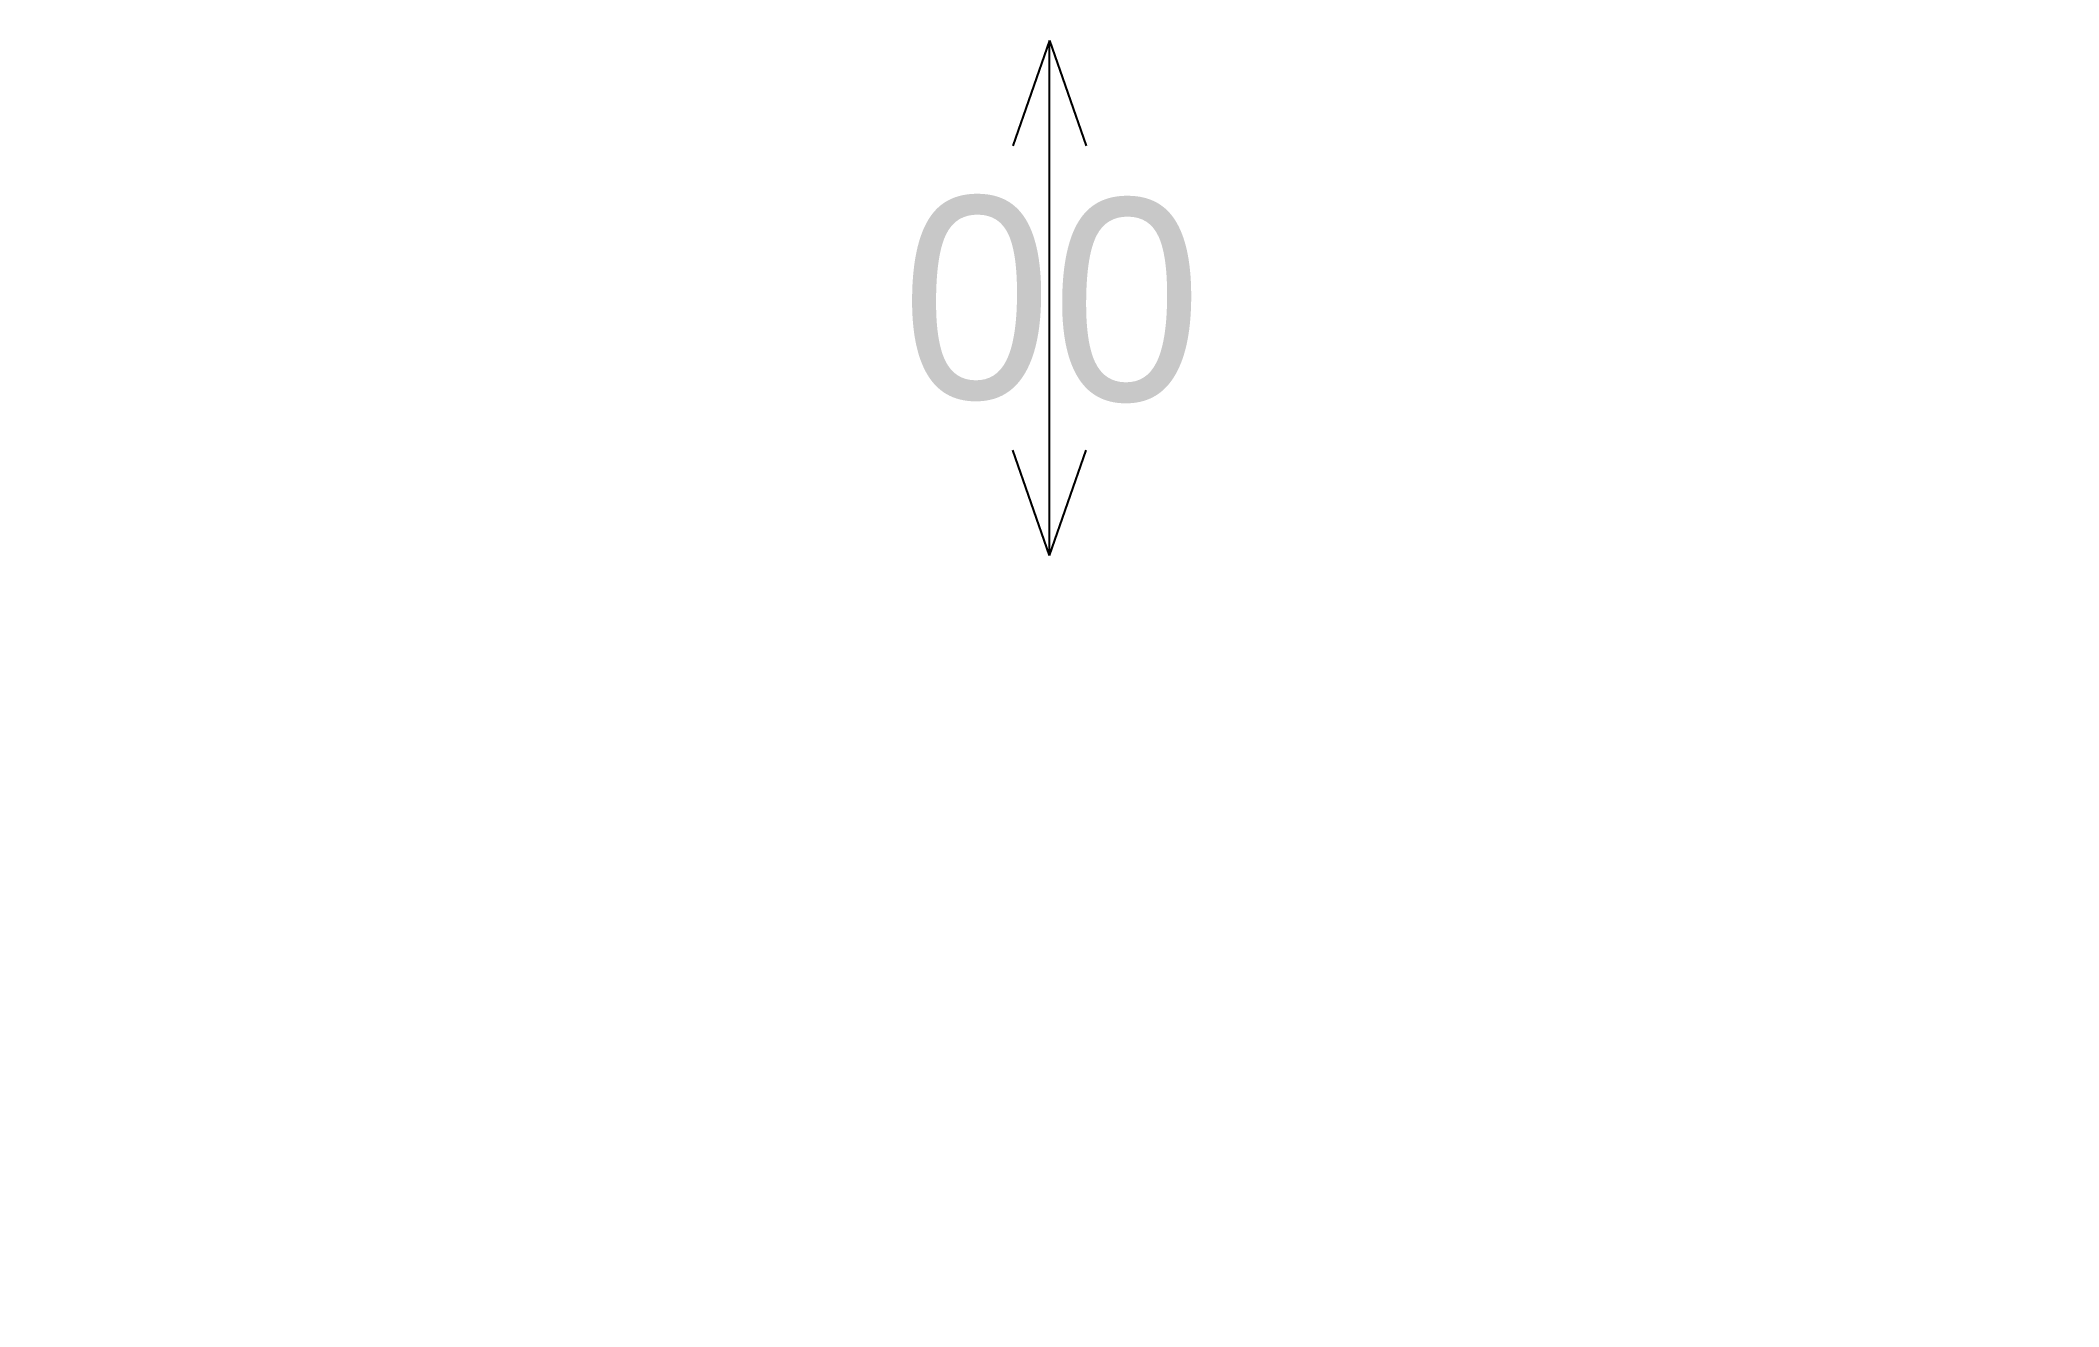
# Model space of a CAD drawing. Extents: x -5 to 5, y -5 to 1.3.
import ezdxf
from ezdxf.enums import TextEntityAlignment as Align

# ---------------------------------------------------------------- set-up
doc = ezdxf.new("R2010")
doc.units = 0

msp = doc.modelspace()

# ---------------------------------------------------------------- hatches: boundary and pattern name
h = msp.add_hatch()
h.set_pattern_fill('ANGLE', color=256, scale=3.333333)
h.set_pattern_definition([(0, (0, 0), (0, 23.283), [16.933, -6.35]), (90, (0, 0), (-23.283, 1e-15), [16.933, -6.35])])
h.paths.add_polyline_path([(0, 0), (-5, -1.667), (-3.333, -3.333)])
h.paths.add_polyline_path([(-1.667, -5), (1.667, -5), (0, 0)])
h.paths.add_polyline_path([(3.333, -3.333), (5, -1.667), (0, 0)])

# ---------------------------------------------------------------- linework, layer by layer
at = {"ltscale": 2}
for p, q in [((0, 1.277), (-0.181, 0.755)), ((0, 1.277), (0.181, 0.755)), ((0, -1.277), (0, 1.277)), ((0, -1.277), (-0.181, -0.755)), ((0, -1.277), (0.181, -0.755))]:
    msp.add_line(p, q, dxfattribs=at)

# ---------------------------------------------------------------- texts
msp.add_text('00', height=1, rotation=359.2375, dxfattribs=at).set_placement((0, -0.803), align=Align.BOTTOM_CENTER)

doc.saveas('drawing.dxf')
